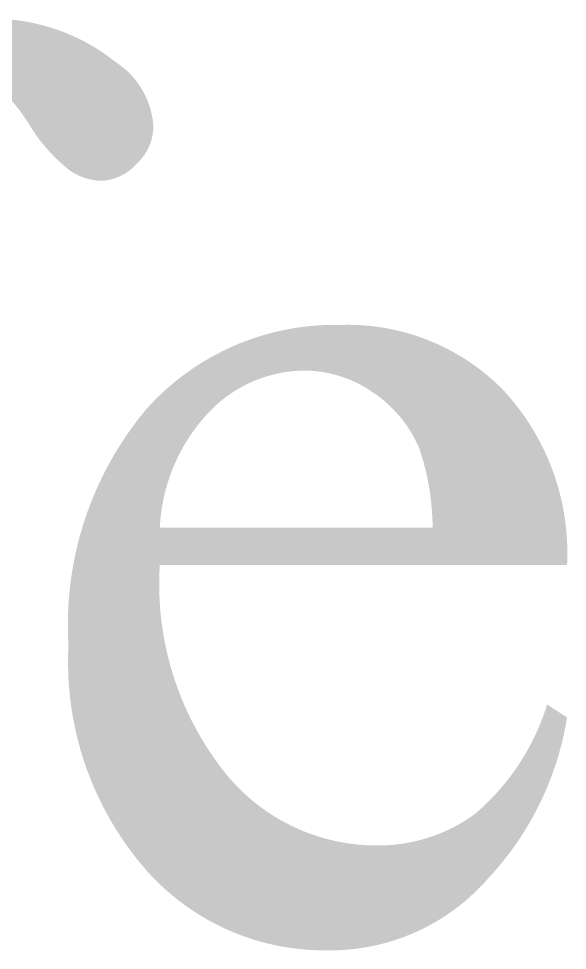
# Model space of a CAD drawing. Header units: millimetres. Extents: x 1235 to 1439, y 1033 to 1126.
# Drawn here: x 1275.047 to 1277.16, y 1052.907 to 1056.495 of the extents above; entities that cross this region are included whole.
import ezdxf

# ---------------------------------------------------------------- set-up
doc = ezdxf.new("R2010")
doc.units = ezdxf.units.MM
doc.layers.add('默认', color=18, linetype='Continuous', true_color=0x000000)

msp = doc.modelspace()

# ---------------------------------------------------------------- hatches: boundary and pattern name
at = {"layer": '默认'}
msp.add_hatch(color=256, dxfattribs=at).paths.add_polyline_path([(1273.9971, 1055.3945), (1273.9965, 1055.4311), (1273.9969, 1055.4678), (1273.9984, 1055.5046), (1274.0008, 1055.5414), (1274.0042, 1055.5781), (1274.0086, 1055.6148), (1274.014, 1055.6514), (1274.0204, 1055.6878), (1274.0278, 1055.7241), (1274.0361, 1055.7601), (1274.0455, 1055.7959), (1274.0558, 1055.8313), (1274.067, 1055.8664), (1274.0791, 1055.9012), (1274.0922, 1055.9355), (1274.1061, 1055.9693), (1274.1129, 1055.9837), (1274.1199, 1055.9979), (1274.1272, 1056.012), (1274.1348, 1056.026), (1274.1426, 1056.0399), (1274.1507, 1056.0537), (1274.159, 1056.0674), (1274.1676, 1056.0809), (1274.1765, 1056.0943), (1274.1856, 1056.1076), (1274.1949, 1056.1207), (1274.2045, 1056.1336), (1274.2144, 1056.1464), (1274.2244, 1056.159), (1274.2347, 1056.1714), (1274.2453, 1056.1836), (1274.256, 1056.1957), (1274.267, 1056.2075), (1274.2781, 1056.2191), (1274.2895, 1056.2306), (1274.3011, 1056.2418), (1274.3128, 1056.2528), (1274.3247, 1056.2635), (1274.3369, 1056.2741), (1274.3492, 1056.2844), (1274.3616, 1056.2945), (1274.3742, 1056.3043), (1274.387, 1056.3139), (1274.3999, 1056.3232), (1274.4129, 1056.3323), (1274.4261, 1056.3411), (1274.4533, 1056.3585), (1274.4673, 1056.367), (1274.4816, 1056.3753), (1274.496, 1056.3834), (1274.5106, 1056.3912), (1274.5254, 1056.3988), (1274.5404, 1056.4061), (1274.5554, 1056.4131), (1274.5707, 1056.4199), (1274.5861, 1056.4263), (1274.6016, 1056.4326), (1274.6172, 1056.4385), (1274.633, 1056.4442), (1274.6488, 1056.4495), (1274.6648, 1056.4546), (1274.6808, 1056.4594), (1274.697, 1056.4638), (1274.7132, 1056.468), (1274.7295, 1056.4719), (1274.7458, 1056.4755), (1274.7622, 1056.4788), (1274.7787, 1056.4817), (1274.7952, 1056.4844), (1274.8117, 1056.4867), (1274.8282, 1056.4888), (1274.8447, 1056.4905), (1274.8612, 1056.492), (1274.8778, 1056.4931), (1274.8943, 1056.494), (1274.9108, 1056.4945), (1274.9272, 1056.4947), (1274.9436, 1056.4947), (1274.9595, 1056.4945), (1274.9754, 1056.494), (1274.9914, 1056.4931), (1275.0074, 1056.4919), (1275.0234, 1056.4904), (1275.0394, 1056.4886), (1275.0553, 1056.4864), (1275.0713, 1056.4838), (1275.0873, 1056.4809), (1275.1032, 1056.4777), (1275.119, 1056.4741), (1275.1348, 1056.4702), (1275.1505, 1056.466), (1275.1662, 1056.4614), (1275.1817, 1056.4564), (1275.1971, 1056.4512), (1275.2125, 1056.4456), (1275.2276, 1056.4397), (1275.2427, 1056.4335), (1275.2576, 1056.4269), (1275.2724, 1056.4201), (1275.287, 1056.4129), (1275.3014, 1056.4055), (1275.3156, 1056.3977), (1275.3296, 1056.3897), (1275.3435, 1056.3814), (1275.3571, 1056.3728), (1275.3705, 1056.364), (1275.3837, 1056.3549), (1275.3967, 1056.3456), (1275.4094, 1056.336), (1275.4219, 1056.3262), (1275.4294, 1056.3211), (1275.4368, 1056.3158), (1275.4441, 1056.3103), (1275.4513, 1056.3045), (1275.4583, 1056.2985), (1275.4652, 1056.2923), (1275.472, 1056.2858), (1275.4786, 1056.2791), (1275.485, 1056.2722), (1275.4912, 1056.265), (1275.4972, 1056.2577), (1275.503, 1056.2502), (1275.5085, 1056.2425), (1275.5139, 1056.2346), (1275.519, 1056.2266), (1275.5239, 1056.2183), (1275.5285, 1056.21), (1275.5329, 1056.2015), (1275.537, 1056.1929), (1275.5408, 1056.1842), (1275.5444, 1056.1754), (1275.5477, 1056.1665), (1275.5508, 1056.1576), (1275.5535, 1056.1486), (1275.556, 1056.1395), (1275.5582, 1056.1304), (1275.5601, 1056.1213), (1275.5617, 1056.1122), (1275.5631, 1056.1031), (1275.5642, 1056.094), (1275.565, 1056.0849), (1275.5656, 1056.0759), (1275.5654, 1056.0711), (1275.5651, 1056.0662), (1275.5646, 1056.0614), (1275.564, 1056.0565), (1275.5633, 1056.0517), (1275.5625, 1056.0468), (1275.5616, 1056.042), (1275.5605, 1056.0371), (1275.5593, 1056.0323), (1275.558, 1056.0275), (1275.5566, 1056.0227), (1275.555, 1056.018), (1275.5533, 1056.0133), (1275.5515, 1056.0086), (1275.5496, 1056.004), (1275.5476, 1055.9994), (1275.5454, 1055.9949), (1275.5431, 1055.9904), (1275.5408, 1055.986), (1275.5383, 1055.9816), (1275.5357, 1055.9774), (1275.533, 1055.9732), (1275.5302, 1055.969), (1275.5273, 1055.965), (1275.5243, 1055.961), (1275.5213, 1055.9572), (1275.5181, 1055.9534), (1275.5149, 1055.9497), (1275.5115, 1055.9461), (1275.5082, 1055.9426), (1275.5047, 1055.9392), (1275.5012, 1055.9359), (1275.498, 1055.9323), (1275.4946, 1055.9288), (1275.4912, 1055.9254), (1275.4877, 1055.922), (1275.4841, 1055.9187), (1275.4804, 1055.9155), (1275.4766, 1055.9123), (1275.4727, 1055.9093), (1275.4687, 1055.9064), (1275.4646, 1055.9035), (1275.4604, 1055.9008), (1275.4562, 1055.8981), (1275.4519, 1055.8956), (1275.4475, 1055.8932), (1275.4431, 1055.8908), (1275.4386, 1055.8886), (1275.4341, 1055.8866), (1275.4295, 1055.8846), (1275.4248, 1055.8828), (1275.4201, 1055.881), (1275.4154, 1055.8794), (1275.4106, 1055.878), (1275.4059, 1055.8766), (1275.4011, 1055.8754), (1275.3962, 1055.8743), (1275.3914, 1055.8734), (1275.3866, 1055.8725), (1275.3817, 1055.8718), (1275.3769, 1055.8712), (1275.372, 1055.8708), (1275.3672, 1055.8704), (1275.3624, 1055.8702), (1275.3584, 1055.8704), (1275.3545, 1055.8707), (1275.3505, 1055.871), (1275.3465, 1055.8714), (1275.3425, 1055.8719), (1275.3386, 1055.8725), (1275.3346, 1055.8731), (1275.3306, 1055.8738), (1275.3267, 1055.8745), (1275.3227, 1055.8754), (1275.3188, 1055.8763), (1275.3149, 1055.8773), (1275.311, 1055.8783), (1275.3071, 1055.8795), (1275.3032, 1055.8807), (1275.2993, 1055.8819), (1275.2955, 1055.8833), (1275.2917, 1055.8847), (1275.288, 1055.8862), (1275.2842, 1055.8877), (1275.2805, 1055.8893), (1275.2768, 1055.891), (1275.2732, 1055.8927), (1275.2696, 1055.8945), (1275.266, 1055.8964), (1275.2625, 1055.8983), (1275.259, 1055.9003), (1275.2556, 1055.9024), (1275.2522, 1055.9045), (1275.2488, 1055.9066), (1275.2455, 1055.9089), (1275.2422, 1055.9111), (1275.2308, 1055.9203), (1275.2196, 1055.9298), (1275.2086, 1055.9396), (1275.1978, 1055.9496), (1275.1872, 1055.9599), (1275.1769, 1055.9704), (1275.1667, 1055.9811), (1275.1569, 1055.9921), (1275.1472, 1056.0033), (1275.1378, 1056.0147), (1275.1287, 1056.0263), (1275.1199, 1056.0381), (1275.1113, 1056.0501), (1275.1031, 1056.0622), (1275.0951, 1056.0746), (1275.0874, 1056.087), (1275.0791, 1056.1002), (1275.0706, 1056.1132), (1275.0617, 1056.126), (1275.0524, 1056.1386), (1275.0429, 1056.1509), (1275.033, 1056.1631), (1275.0228, 1056.175), (1275.0123, 1056.1866), (1275.0015, 1056.198), (1274.9904, 1056.209), (1274.9791, 1056.2198), (1274.9675, 1056.2303), (1274.9557, 1056.2405), (1274.9436, 1056.2504), (1274.9314, 1056.2599), (1274.9189, 1056.2692), (1274.9093, 1056.2748), (1274.8995, 1056.2801), (1274.8945, 1056.2827), (1274.8895, 1056.2851), (1274.8844, 1056.2875), (1274.8792, 1056.2898), (1274.8741, 1056.292), (1274.8688, 1056.2941), (1274.8636, 1056.2961), (1274.8583, 1056.298), (1274.8529, 1056.2998), (1274.8475, 1056.3016), (1274.8421, 1056.3032), (1274.8367, 1056.3048), (1274.8312, 1056.3062), (1274.8258, 1056.3076), (1274.8202, 1056.3088), (1274.8147, 1056.31), (1274.8092, 1056.3111), (1274.8036, 1056.312), (1274.7981, 1056.3129), (1274.7925, 1056.3137), (1274.7869, 1056.3143), (1274.7813, 1056.3149), (1274.7757, 1056.3154), (1274.7702, 1056.3157), (1274.759, 1056.3162), (1274.7352, 1056.3164), (1274.7288, 1056.3162), (1274.7224, 1056.316), (1274.716, 1056.3156), (1274.7096, 1056.315), (1274.7032, 1056.3144), (1274.6968, 1056.3135), (1274.6904, 1056.3126), (1274.684, 1056.3115), (1274.6776, 1056.3103), (1274.6713, 1056.309), (1274.6649, 1056.3075), (1274.6586, 1056.3059), (1274.6524, 1056.3041), (1274.6461, 1056.3022), (1274.6399, 1056.3002), (1274.6338, 1056.2981), (1274.6277, 1056.2958), (1274.6217, 1056.2934), (1274.6157, 1056.2909), (1274.6097, 1056.2882), (1274.6039, 1056.2854), (1274.5981, 1056.2825), (1274.5924, 1056.2795), (1274.5867, 1056.2764), (1274.5812, 1056.2732), (1274.5757, 1056.2699), (1274.5703, 1056.2664), (1274.565, 1056.2629), (1274.5598, 1056.2593), (1274.5546, 1056.2555), (1274.5494, 1056.2511), (1274.5442, 1056.2465), (1274.5391, 1056.2418), (1274.5341, 1056.2369), (1274.5292, 1056.232), (1274.5244, 1056.2269), (1274.5197, 1056.2218), (1274.515, 1056.2165), (1274.5105, 1056.2111), (1274.5061, 1056.2056), (1274.5018, 1056.2001), (1274.4976, 1056.1944), (1274.4935, 1056.1886), (1274.4895, 1056.1828), (1274.4857, 1056.1769), (1274.482, 1056.1709), (1274.4784, 1056.1648), (1274.4749, 1056.1586), (1274.4716, 1056.1524), (1274.4684, 1056.1461), (1274.4653, 1056.1398), (1274.4623, 1056.1334), (1274.4595, 1056.1269), (1274.4569, 1056.1204), (1274.4544, 1056.1139), (1274.452, 1056.1073), (1274.4497, 1056.1007), (1274.4476, 1056.094), (1274.4457, 1056.0873), (1274.4439, 1056.0806), (1274.4422, 1056.0739), (1274.4406, 1056.0672), (1274.4296, 1055.9856), (1274.4205, 1055.9036), (1274.4132, 1055.8214), (1274.4079, 1055.7391), (1274.4046, 1055.6566), (1274.4031, 1055.5742), (1274.4036, 1055.4917), (1274.4059, 1055.4093), (1274.4059, 1055.2458), (1274.9907, 1055.2458), (1274.9907, 1055.0674), (1274.4059, 1055.0674), (1274.4059, 1053.5757), (1274.4046, 1053.563), (1274.4035, 1053.5503), (1274.4027, 1053.5375), (1274.402, 1053.5247), (1274.4016, 1053.5119), (1274.4014, 1053.499), (1274.4014, 1053.4861), (1274.4017, 1053.4732), (1274.4022, 1053.4603), (1274.4029, 1053.4474), (1274.4038, 1053.4344), (1274.405, 1053.4215), (1274.4064, 1053.4086), (1274.4081, 1053.3957), (1274.4099, 1053.3829), (1274.412, 1053.3701), (1274.4143, 1053.3573), (1274.4169, 1053.3446), (1274.4197, 1053.3319), (1274.4227, 1053.3192), (1274.4259, 1053.3067), (1274.4294, 1053.2942), (1274.433, 1053.2818), (1274.4369, 1053.2694), (1274.441, 1053.2572), (1274.4453, 1053.245), (1274.4498, 1053.233), (1274.4545, 1053.221), (1274.4594, 1053.2092), (1274.4645, 1053.1974), (1274.4698, 1053.1858), (1274.4753, 1053.1743), (1274.4808, 1053.1679), (1274.4865, 1053.1617), (1274.4924, 1053.1555), (1274.4985, 1053.1495), (1274.5048, 1053.1436), (1274.5113, 1053.1379), (1274.518, 1053.1324), (1274.5248, 1053.127), (1274.5319, 1053.1218), (1274.5391, 1053.1169), (1274.5464, 1053.1121), (1274.5539, 1053.1075), (1274.5616, 1053.1031), (1274.5694, 1053.0989), (1274.5773, 1053.095), (1274.5853, 1053.0913), (1274.5934, 1053.0878), (1274.6017, 1053.0846), (1274.61, 1053.0816), (1274.6184, 1053.0788), (1274.6268, 1053.0763), (1274.6353, 1053.0741), (1274.6438, 1053.0721), (1274.6524, 1053.0703), (1274.661, 1053.0688), (1274.6696, 1053.0676), (1274.6781, 1053.0666), (1274.6867, 1053.0659), (1274.6953, 1053.0654), (1274.7038, 1053.0651), (1274.7122, 1053.0651), (1274.7206, 1053.0653), (1274.9263, 1053.0653), (1274.9263, 1052.9761), (1273.5709, 1052.9761), (1273.5709, 1053.0653), (1273.6725, 1053.0653), (1273.6842, 1053.0654), (1273.696, 1053.0659), (1273.7078, 1053.0667), (1273.7196, 1053.0681), (1273.7314, 1053.0698), (1273.7432, 1053.0719), (1273.7548, 1053.0745), (1273.7606, 1053.0759), (1273.7664, 1053.0774), (1273.7721, 1053.0791), (1273.7779, 1053.0808), (1273.7892, 1053.0845), (1273.8004, 1053.0887), (1273.8114, 1053.0932), (1273.8222, 1053.0981), (1273.8328, 1053.1033), (1273.8432, 1053.1089), (1273.8534, 1053.1148), (1273.8628, 1053.1205), (1273.8674, 1053.1235), (1273.872, 1053.1267), (1273.8765, 1053.1299), (1273.8809, 1053.1332), (1273.8853, 1053.1367), (1273.8896, 1053.1402), (1273.8939, 1053.1438), (1273.8981, 1053.1476), (1273.9022, 1053.1514), (1273.9062, 1053.1553), (1273.9102, 1053.1593), (1273.914, 1053.1634), (1273.9178, 1053.1676), (1273.9215, 1053.1719), (1273.925, 1053.1762), (1273.9285, 1053.1807), (1273.9319, 1053.1851), (1273.9352, 1053.1897), (1273.9384, 1053.1943), (1273.9415, 1053.199), (1273.9444, 1053.2038), (1273.9473, 1053.2086), (1273.95, 1053.2135), (1273.9527, 1053.2184), (1273.9552, 1053.2233), (1273.9576, 1053.2283), (1273.9599, 1053.2334), (1273.9621, 1053.2384), (1273.9642, 1053.2435), (1273.9661, 1053.2486), (1273.9709, 1053.2686), (1273.9752, 1053.2887), (1273.9792, 1053.3089), (1273.9829, 1053.3292), (1273.9861, 1053.3496), (1273.989, 1053.37), (1273.9915, 1053.3905), (1273.9937, 1053.411), (1273.9954, 1053.4316), (1273.9968, 1053.4522), (1273.9978, 1053.4728), (1273.9984, 1053.4934), (1273.9987, 1053.514), (1273.9985, 1053.5346), (1273.998, 1053.5552), (1273.9971, 1053.5757), (1273.9971, 1055.0674), (1273.556, 1055.0674), (1273.556, 1055.2458), (1273.9971, 1055.2458)], flags=0)
h = msp.add_hatch(color=256, dxfattribs=at)
h.paths.add_polyline_path([(1277.1589, 1053.8037), (1277.1553, 1053.7825), (1277.1513, 1053.7612), (1277.1469, 1053.7401), (1277.142, 1053.7189), (1277.1368, 1053.6978), (1277.1312, 1053.6768), (1277.1253, 1053.6558), (1277.1189, 1053.6349), (1277.1121, 1053.6141), (1277.1049, 1053.5934), (1277.0973, 1053.5728), (1277.0894, 1053.5524), (1277.081, 1053.5321), (1277.0723, 1053.5119), (1277.0632, 1053.4919), (1277.0537, 1053.4721), (1277.0439, 1053.4524), (1277.0337, 1053.433), (1277.0231, 1053.4137), (1277.0122, 1053.3946), (1277.001, 1053.3758), (1276.9894, 1053.3572), (1276.9775, 1053.3388), (1276.9652, 1053.3207), (1276.9527, 1053.3028), (1276.9398, 1053.2852), (1276.9266, 1053.2679), (1276.9132, 1053.2508), (1276.8994, 1053.234), (1276.8854, 1053.2175), (1276.8711, 1053.2013), (1276.8566, 1053.1855), (1276.8423, 1053.1694), (1276.8275, 1053.1536), (1276.8122, 1053.1382), (1276.7964, 1053.1231), (1276.7802, 1053.1083), (1276.7634, 1053.094), (1276.7463, 1053.08), (1276.7286, 1053.0665), (1276.7106, 1053.0535), (1276.6922, 1053.0409), (1276.6734, 1053.0288), (1276.6542, 1053.0172), (1276.6346, 1053.0061), (1276.6148, 1052.9956), (1276.5946, 1052.9856), (1276.5742, 1052.9762), (1276.5535, 1052.9673), (1276.5326, 1052.959), (1276.5115, 1052.9514), (1276.4902, 1052.9443), (1276.4687, 1052.9378), (1276.4471, 1052.9319), (1276.4254, 1052.9267), (1276.4036, 1052.922), (1276.3818, 1052.918), (1276.36, 1052.9146), (1276.3381, 1052.9118), (1276.3163, 1052.9096), (1276.2945, 1052.908), (1276.2728, 1052.907), (1276.2512, 1052.9065), (1276.2056, 1052.9069), (1276.1813, 1052.9077), (1276.157, 1052.9091), (1276.1327, 1052.9112), (1276.1082, 1052.914), (1276.0838, 1052.9174), (1276.0594, 1052.9215), (1276.035, 1052.9263), (1276.0107, 1052.9318), (1275.9864, 1052.9379), (1275.9623, 1052.9448), (1275.9384, 1052.9523), (1275.9146, 1052.9604), (1275.891, 1052.9692), (1275.8677, 1052.9787), (1275.8446, 1052.9888), (1275.8218, 1052.9996), (1275.7993, 1053.0109), (1275.7772, 1053.0229), (1275.7554, 1053.0355), (1275.734, 1053.0486), (1275.7131, 1053.0623), (1275.6925, 1053.0765), (1275.6724, 1053.0913), (1275.6528, 1053.1065), (1275.6336, 1053.1222), (1275.615, 1053.1384), (1275.5968, 1053.1549), (1275.5792, 1053.1719), (1275.5621, 1053.1893), (1275.5456, 1053.207), (1275.5297, 1053.2251), (1275.5115, 1053.2468), (1275.4938, 1053.2691), (1275.4765, 1053.2918), (1275.4597, 1053.315), (1275.4435, 1053.3387), (1275.4277, 1053.3629), (1275.4124, 1053.3875), (1275.3977, 1053.4125), (1275.3836, 1053.4379), (1275.3701, 1053.4636), (1275.3571, 1053.4898), (1275.3448, 1053.5163), (1275.3331, 1053.5431), (1275.322, 1053.5702), (1275.3116, 1053.5976), (1275.3018, 1053.6252), (1275.2927, 1053.653), (1275.2843, 1053.6811), (1275.2766, 1053.7093), (1275.2695, 1053.7377), (1275.2631, 1053.7662), (1275.2574, 1053.7948), (1275.2525, 1053.8235), (1275.2482, 1053.8523), (1275.2446, 1053.881), (1275.2417, 1053.9098), (1275.2395, 1053.9386), (1275.2379, 1053.9673), (1275.2371, 1053.9959), (1275.2369, 1054.0245), (1275.2374, 1054.0529), (1275.2385, 1054.0812), (1275.237, 1054.1111), (1275.2363, 1054.1412), (1275.2362, 1054.1713), (1275.2368, 1054.2016), (1275.2382, 1054.232), (1275.2402, 1054.2624), (1275.243, 1054.2929), (1275.2465, 1054.3233), (1275.2508, 1054.3537), (1275.2558, 1054.3841), (1275.2615, 1054.4144), (1275.2679, 1054.4446), (1275.2751, 1054.4747), (1275.283, 1054.5046), (1275.2916, 1054.5343), (1275.3009, 1054.5639), (1275.3109, 1054.5932), (1275.3216, 1054.6222), (1275.333, 1054.651), (1275.3451, 1054.6794), (1275.3579, 1054.7075), (1275.3712, 1054.7353), (1275.3853, 1054.7627), (1275.3999, 1054.7897), (1275.4151, 1054.8163), (1275.431, 1054.8425), (1275.4473, 1054.8682), (1275.4643, 1054.8934), (1275.4817, 1054.9182), (1275.4997, 1054.9424), (1275.5182, 1054.9662), (1275.5371, 1054.9893), (1275.5544, 1055.0082), (1275.5723, 1055.0268), (1275.5907, 1055.0449), (1275.6097, 1055.0627), (1275.6293, 1055.08), (1275.6494, 1055.0968), (1275.6701, 1055.1132), (1275.6912, 1055.129), (1275.7128, 1055.1443), (1275.7349, 1055.159), (1275.7575, 1055.1732), (1275.7804, 1055.1868), (1275.8038, 1055.1997), (1275.8275, 1055.212), (1275.8516, 1055.2237), (1275.876, 1055.2347), (1275.9007, 1055.2451), (1275.9257, 1055.2547), (1275.9509, 1055.2637), (1275.9763, 1055.2719), (1276.0019, 1055.2794), (1276.0276, 1055.2863), (1276.0535, 1055.2924), (1276.0794, 1055.2977), (1276.1054, 1055.3024), (1276.1315, 1055.3064), (1276.1575, 1055.3096), (1276.1835, 1055.3121), (1276.2094, 1055.3139), (1276.2353, 1055.315), (1276.261, 1055.3154), (1276.2867, 1055.3152), (1276.3078, 1055.3156), (1276.3291, 1055.3155), (1276.3504, 1055.3149), (1276.3719, 1055.3137), (1276.3934, 1055.3119), (1276.4149, 1055.3096), (1276.4364, 1055.3068), (1276.4579, 1055.3033), (1276.4793, 1055.2993), (1276.5007, 1055.2947), (1276.522, 1055.2896), (1276.5432, 1055.2839), (1276.5643, 1055.2776), (1276.5853, 1055.2707), (1276.606, 1055.2633), (1276.6266, 1055.2554), (1276.6469, 1055.2469), (1276.667, 1055.2379), (1276.6869, 1055.2284), (1276.7065, 1055.2184), (1276.7257, 1055.2078), (1276.7447, 1055.1968), (1276.7633, 1055.1854), (1276.7816, 1055.1734), (1276.7995, 1055.1611), (1276.8171, 1055.1483), (1276.8342, 1055.1351), (1276.8509, 1055.1215), (1276.8673, 1055.1076), (1276.8831, 1055.0933), (1276.8986, 1055.0786), (1276.9136, 1055.0637), (1276.9286, 1055.0471), (1276.9433, 1055.03), (1276.9577, 1055.0125), (1276.9717, 1054.9946), (1276.9853, 1054.9763), (1276.9984, 1054.9576), (1277.0112, 1054.9385), (1277.0235, 1054.919), (1277.0353, 1054.8992), (1277.0467, 1054.879), (1277.0576, 1054.8586), (1277.0679, 1054.8378), (1277.0778, 1054.8167), (1277.0871, 1054.7954), (1277.0959, 1054.7739), (1277.1042, 1054.7521), (1277.1119, 1054.7301), (1277.119, 1054.708), (1277.1256, 1054.6856), (1277.1316, 1054.6632), (1277.137, 1054.6406), (1277.1419, 1054.618), (1277.1462, 1054.5952), (1277.1499, 1054.5724), (1277.153, 1054.5496), (1277.1555, 1054.5268), (1277.1575, 1054.504), (1277.1589, 1054.4812), (1277.1597, 1054.4585), (1277.16, 1054.4359), (1277.1597, 1054.4134), (1277.1589, 1054.3909), (1275.5904, 1054.3909), (1275.589, 1054.365), (1275.5882, 1054.3389), (1275.588, 1054.3127), (1275.5884, 1054.2865), (1275.5894, 1054.2601), (1275.5909, 1054.2337), (1275.5931, 1054.2073), (1275.5959, 1054.1809), (1275.5993, 1054.1545), (1275.6033, 1054.1282), (1275.6079, 1054.1019), (1275.6131, 1054.0756), (1275.619, 1054.0495), (1275.6254, 1054.0235), (1275.6324, 1053.9976), (1275.6401, 1053.9719), (1275.6483, 1053.9464), (1275.6571, 1053.9211), (1275.6665, 1053.896), (1275.6764, 1053.8711), (1275.6869, 1053.8465), (1275.698, 1053.8222), (1275.7095, 1053.7982), (1275.7216, 1053.7745), (1275.7343, 1053.7511), (1275.7474, 1053.7281), (1275.761, 1053.7054), (1275.775, 1053.6831), (1275.7896, 1053.6612), (1275.8045, 1053.6397), (1275.8199, 1053.6187), (1275.8357, 1053.598), (1275.8484, 1053.5822), (1275.8617, 1053.5666), (1275.8754, 1053.5512), (1275.8897, 1053.5362), (1275.9044, 1053.5215), (1275.9196, 1053.5072), (1275.9353, 1053.4933), (1275.9513, 1053.4797), (1275.9679, 1053.4666), (1275.9848, 1053.4539), (1276.0021, 1053.4416), (1276.0198, 1053.4299), (1276.0379, 1053.4186), (1276.0563, 1053.4078), (1276.075, 1053.3976), (1276.094, 1053.3878), (1276.1133, 1053.3787), (1276.1328, 1053.37), (1276.1526, 1053.362), (1276.1725, 1053.3545), (1276.1926, 1053.3476), (1276.2129, 1053.3413), (1276.2333, 1053.3356), (1276.2537, 1053.3305), (1276.2743, 1053.3259), (1276.2949, 1053.322), (1276.3155, 1053.3186), (1276.3361, 1053.3159), (1276.3567, 1053.3137), (1276.3772, 1053.3121), (1276.3976, 1053.3111), (1276.418, 1053.3106), (1276.4307, 1053.3104), (1276.4435, 1053.3106), (1276.4563, 1053.3109), (1276.4691, 1053.3116), (1276.482, 1053.3125), (1276.4948, 1053.3136), (1276.5077, 1053.315), (1276.5205, 1053.3167), (1276.5333, 1053.3187), (1276.5462, 1053.3209), (1276.5589, 1053.3234), (1276.5717, 1053.3262), (1276.5843, 1053.3292), (1276.597, 1053.3325), (1276.6095, 1053.336), (1276.622, 1053.3398), (1276.6344, 1053.3439), (1276.6468, 1053.3482), (1276.659, 1053.3528), (1276.6711, 1053.3576), (1276.6831, 1053.3627), (1276.695, 1053.368), (1276.7067, 1053.3735), (1276.7184, 1053.3793), (1276.7298, 1053.3853), (1276.7412, 1053.3915), (1276.7524, 1053.398), (1276.7634, 1053.4046), (1276.7742, 1053.4115), (1276.7849, 1053.4186), (1276.7954, 1053.4258), (1276.8058, 1053.4332), (1276.8293, 1053.4541), (1276.8409, 1053.4649), (1276.8523, 1053.4759), (1276.8635, 1053.4871), (1276.8745, 1053.4986), (1276.8854, 1053.5102), (1276.896, 1053.5221), (1276.9065, 1053.5341), (1276.9167, 1053.5464), (1276.9267, 1053.5588), (1276.9366, 1053.5714), (1276.9462, 1053.5842), (1276.9556, 1053.5972), (1276.9647, 1053.6104), (1276.9737, 1053.6237), (1276.9823, 1053.6371), (1276.9908, 1053.6508), (1276.999, 1053.6645), (1277.0069, 1053.6784), (1277.0146, 1053.6924), (1277.0221, 1053.7066), (1277.0293, 1053.7208), (1277.0362, 1053.7352), (1277.0429, 1053.7497), (1277.0493, 1053.7643), (1277.0554, 1053.7789), (1277.0613, 1053.7936), (1277.0669, 1053.8085), (1277.0722, 1053.8233), (1277.0821, 1053.8532)], flags=0)
h.paths.add_polyline_path([(1276.641, 1054.5347), (1276.6407, 1054.5541), (1276.64, 1054.5737), (1276.6388, 1054.5932), (1276.6373, 1054.6127), (1276.6354, 1054.6322), (1276.6331, 1054.6516), (1276.6305, 1054.671), (1276.6274, 1054.6904), (1276.6239, 1054.7097), (1276.6201, 1054.7289), (1276.6158, 1054.748), (1276.6112, 1054.767), (1276.6062, 1054.786), (1276.6008, 1054.8048), (1276.5951, 1054.8234), (1276.589, 1054.8419), (1276.5853, 1054.8501), (1276.5816, 1054.8582), (1276.5776, 1054.8663), (1276.5735, 1054.8743), (1276.5693, 1054.8823), (1276.5649, 1054.8902), (1276.5603, 1054.898), (1276.5556, 1054.9057), (1276.5508, 1054.9134), (1276.5458, 1054.921), (1276.5406, 1054.9285), (1276.5354, 1054.9359), (1276.5299, 1054.9433), (1276.5244, 1054.9505), (1276.5187, 1054.9576), (1276.5128, 1054.9646), (1276.5069, 1054.9715), (1276.5008, 1054.9783), (1276.4946, 1054.985), (1276.4882, 1054.9916), (1276.4818, 1054.998), (1276.4752, 1055.0043), (1276.4686, 1055.0105), (1276.4618, 1055.0166), (1276.4549, 1055.0225), (1276.448, 1055.0283), (1276.4409, 1055.0339), (1276.4338, 1055.0394), (1276.4265, 1055.0448), (1276.4192, 1055.05), (1276.4118, 1055.055), (1276.3973, 1055.0646), (1276.3902, 1055.0691), (1276.383, 1055.0735), (1276.3757, 1055.0778), (1276.3683, 1055.0819), (1276.3609, 1055.0859), (1276.3533, 1055.0898), (1276.3456, 1055.0936), (1276.3379, 1055.0972), (1276.3301, 1055.1007), (1276.3222, 1055.104), (1276.3143, 1055.1072), (1276.3063, 1055.1102), (1276.2982, 1055.1131), (1276.2901, 1055.1159), (1276.282, 1055.1185), (1276.2738, 1055.121), (1276.2655, 1055.1233), (1276.2572, 1055.1254), (1276.2489, 1055.1274), (1276.2405, 1055.1293), (1276.2322, 1055.1309), (1276.2237, 1055.1325), (1276.2153, 1055.1339), (1276.2069, 1055.1351), (1276.1985, 1055.1361), (1276.19, 1055.137), (1276.1816, 1055.1378), (1276.1731, 1055.1384), (1276.1647, 1055.1388), (1276.1563, 1055.1391), (1276.1479, 1055.1393), (1276.1353, 1055.139), (1276.1227, 1055.1385), (1276.1101, 1055.1376), (1276.0974, 1055.1364), (1276.0847, 1055.1349), (1276.072, 1055.1331), (1276.0593, 1055.1309), (1276.0466, 1055.1285), (1276.034, 1055.1257), (1276.0214, 1055.1225), (1276.0089, 1055.1191), (1275.9964, 1055.1153), (1275.9841, 1055.1112), (1275.9718, 1055.1067), (1275.9596, 1055.102), (1275.9476, 1055.097), (1275.9357, 1055.0916), (1275.9239, 1055.0859), (1275.9123, 1055.08), (1275.9008, 1055.0738), (1275.8896, 1055.0672), (1275.8785, 1055.0604), (1275.8676, 1055.0534), (1275.8569, 1055.0461), (1275.8465, 1055.0385), (1275.8363, 1055.0307), (1275.8262, 1055.0227), (1275.8165, 1055.0144), (1275.807, 1055.006), (1275.7977, 1054.9973), (1275.7887, 1054.9885), (1275.7799, 1054.9794), (1275.7696, 1054.9683), (1275.7595, 1054.957), (1275.7497, 1054.9454), (1275.74, 1054.9335), (1275.7306, 1054.9214), (1275.7215, 1054.909), (1275.7126, 1054.8964), (1275.7039, 1054.8836), (1275.6955, 1054.8706), (1275.6874, 1054.8573), (1275.6796, 1054.8439), (1275.6721, 1054.8303), (1275.6649, 1054.8165), (1275.658, 1054.8025), (1275.6514, 1054.7884), (1275.6451, 1054.7741), (1275.6392, 1054.7597), (1275.6336, 1054.7451), (1275.6283, 1054.7305), (1275.6233, 1054.7157), (1275.6187, 1054.7009), (1275.6144, 1054.6859), (1275.6105, 1054.6709), (1275.6069, 1054.6559), (1275.6036, 1054.6408), (1275.6007, 1054.6256), (1275.5981, 1054.6104), (1275.5959, 1054.5953), (1275.594, 1054.5801), (1275.5925, 1054.5649), (1275.5912, 1054.5498), (1275.5904, 1054.5347)], flags=0)

doc.saveas('drawing.dxf')
